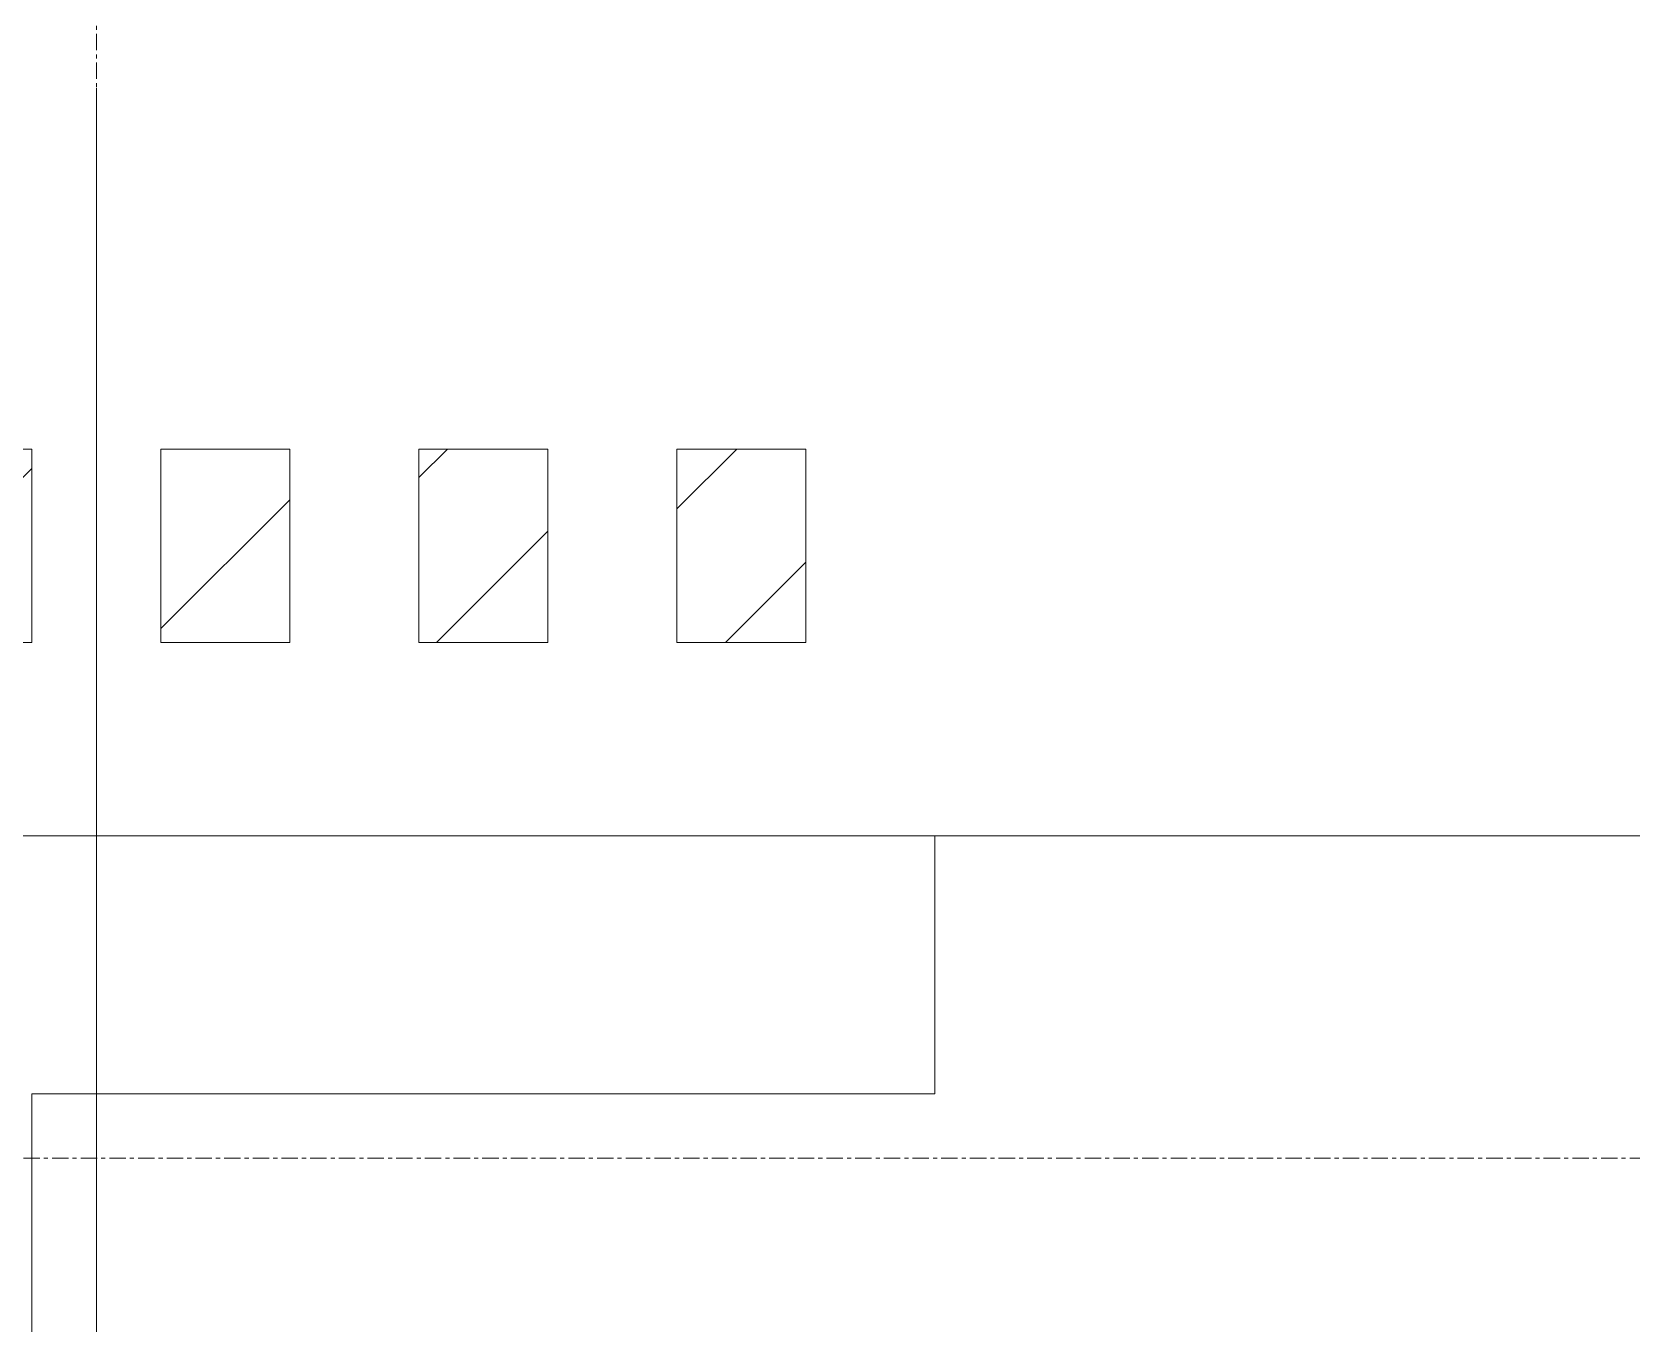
# Model space of a CAD drawing. Header units: millimetres. Extents: x 147619 to 200208, y -27981 to 8299.
# Drawn here: x 173950 to 175190, y -128 to 873 of the extents above; entities that cross this region are included whole.
import ezdxf

# ---------------------------------------------------------------- set-up
doc = ezdxf.new("R2010")
doc.units = ezdxf.units.MM
doc.linetypes.add('轴网线', pattern=[22.24, 12.7, -3.18, 3.18, -3.18])
doc.layers.add('0-1', color=7, linetype='Continuous', lineweight=5)
for name, color, linetype, lineweight, true_color in [('0-2', 7, 'Continuous', 5, 0x515151), ('A-DETL-1', 7, 'Continuous', 5, 0x5151ff), ('A-FLOR-1', 7, 'Continuous', 5, 0x7f7f7f), ('A-GLAZ-CWMG-1', 7, 'Continuous', 5, 0x515151), ('A-WALL-1', 7, 'Continuous', 5, 0x515151), ('S-GRID-1', 7, '轴网线', 5, 0x5151ff)]:
    doc.layers.add(name, color=color, linetype=linetype, lineweight=lineweight, true_color=true_color)

# ---------------------------------------------------------------- blocks, each defined once
blk = doc.blocks.new('矩形竖梃 - 100_100mm 木色铝方通-V185-10-003 三层空调通风平面图')
at = {"layer": 'A-GLAZ-CWMG-1'}
h = blk.add_hatch(dxfattribs=at)
h.set_pattern_fill('FP_167', color=256, style=0, pattern_type=2)
h.set_pattern_definition([(315, (-173900.01, 549.98), (70.71068, 70.71068), [])])
h.paths.add_polyline_path([(50, 150), (50, 0), (-50, 0), (-50, 150)], flags=0)
for p, q in [((-50, 150), (50, 150)), ((-50, 0), (-50, 150)), ((50, 150), (50, 0)), ((50, 0), (-50, 0))]:
    blk.add_line(p, q, dxfattribs=at)
blk = doc.blocks.new('矩形竖梃 - 100_100mm 木色铝方通-V186-10-003 三层空调通风平面图')
at = {"layer": 'A-GLAZ-CWMG-1'}
h = blk.add_hatch(dxfattribs=at)
h.set_pattern_fill('FP_168', color=256, style=0, pattern_type=2)
h.set_pattern_definition([(315, (-174100.01, 549.98), (70.71068, 70.71068), [])])
h.paths.add_polyline_path([(50, 150), (50, 0), (-50, 0), (-50, 150), (-21.3, 150)], flags=0)
for p, q in [((-50, 150), (50, 150)), ((-50, 0), (-50, 150)), ((50, 150), (50, 0)), ((50, 0), (-50, 0))]:
    blk.add_line(p, q, dxfattribs=at)
blk = doc.blocks.new('矩形竖梃 - 100_100mm 木色铝方通-V197-10-003 三层空调通风平面图')
at = {"layer": 'A-GLAZ-CWMG-1'}
h = blk.add_hatch(dxfattribs=at)
h.set_pattern_fill('FP_170', color=256, style=0, pattern_type=2)
h.set_pattern_definition([(315, (-174300.01, 549.98), (70.71068, 70.71068), [])])
h.paths.add_polyline_path([(50, 150), (50, 0), (-50, 0), (-50, 150)], flags=0)
for p, q in [((-50, 150), (50, 150)), ((-50, 0), (-50, 150)), ((50, 150), (50, 0)), ((50, 0), (-50, 0))]:
    blk.add_line(p, q, dxfattribs=at)
blk = doc.blocks.new('矩形竖梃 - 100_100mm 木色铝方通-V198-10-003 三层空调通风平面图')
at = {"layer": 'A-GLAZ-CWMG-1'}
h = blk.add_hatch(dxfattribs=at)
h.set_pattern_fill('FP_171', color=256, style=0, pattern_type=2)
h.set_pattern_definition([(315, (-174500.01, 549.98), (70.71068, 70.71068), [])])
h.paths.add_polyline_path([(50, 150), (50, 0), (-50, 0), (-50, 150)], flags=0)
for p, q in [((-50, 150), (50, 150)), ((-50, 0), (-50, 150)), ((50, 150), (50, 0)), ((50, 0), (-50, 0))]:
    blk.add_line(p, q, dxfattribs=at)
blk = doc.blocks.new('YXQH_AR_B9-20_rvt-1-10-003 三层空调通风平面图')
at = {"layer": 'A-DETL-1'}
for p, q in [((174000, 830), (174000, 250)), ((174000, 250), (174000, 50)), ((174000, 50), (174000, -370))]:
    blk.add_line(p, q, dxfattribs=at)
at = {"layer": 'A-FLOR-1'}
for p, q in [((176200, 250), (174650, 250)), ((174650, 250), (174650, 50)), ((174650, 50), (173950, 50))]:
    blk.add_line(p, q, dxfattribs=at)
at = {"layer": 'A-WALL-1'}
for p, q in [((174650, 250), (167350, 250)), ((174650, 250), (173175, 250)), ((174650, 50), (174650, 250)), ((174650, 250), (174650, 50)), ((173950, -1450), (173950, 50)), ((173950, -1450), (173950, 50)), ((173950, 50), (174650, 50)), ((173950, 50), (174650, 50))]:
    blk.add_line(p, q, dxfattribs=at)
at = {"layer": 'S-GRID-1'}
for p, q in [((174000, 7499.5), (174000, -27181.2)), ((199020.5, 0), (148552.6, 0))]:
    blk.add_line(p, q, dxfattribs=at)
at = {"layer": '0-2', "extrusion": (0, 0, -1), "rotation": 180}
for name, p in [('矩形竖梃 - 100_100mm 木色铝方通-V185-10-003 三层空调通风平面图', (-173900, 550)), ('矩形竖梃 - 100_100mm 木色铝方通-V186-10-003 三层空调通风平面图', (-174100, 550)), ('矩形竖梃 - 100_100mm 木色铝方通-V197-10-003 三层空调通风平面图', (-174300, 550)), ('矩形竖梃 - 100_100mm 木色铝方通-V198-10-003 三层空调通风平面图', (-174500, 550))]:
    blk.add_blockref(name, p, dxfattribs=at)

msp = doc.modelspace()

# ---------------------------------------------------------------- block references
at = {"layer": '0-1'}
msp.add_blockref('YXQH_AR_B9-20_rvt-1-10-003 三层空调通风平面图', (0, 0), dxfattribs=at)

doc.saveas('drawing.dxf')
